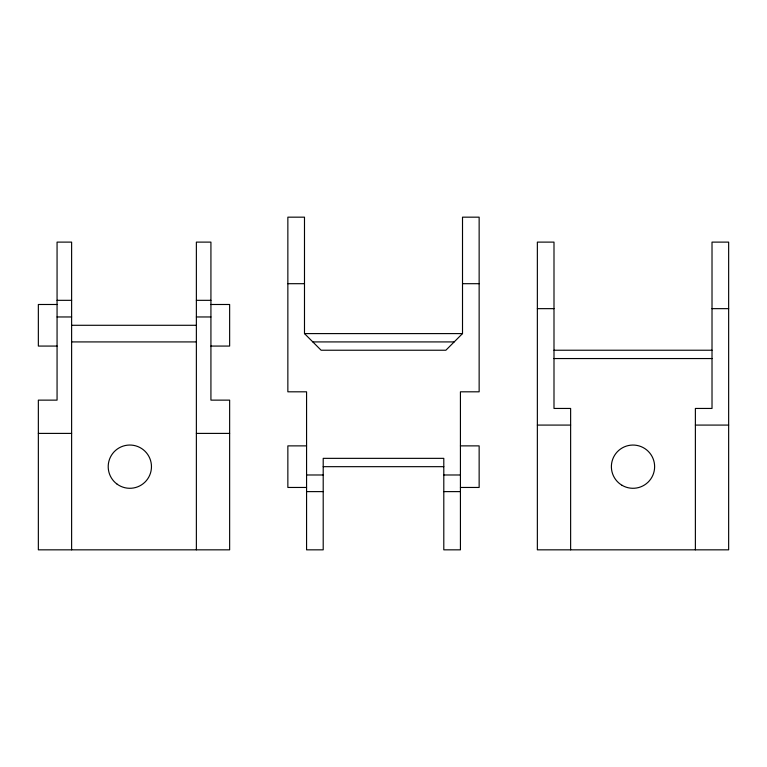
<?xml version="1.0" encoding="UTF-8"?>
<svg xmlns="http://www.w3.org/2000/svg" width="767" height="767" viewBox="0 0 767 767"><rect width="100%" height="100%" fill="white"/><g stroke="black" fill="none" stroke-linecap="round" stroke-linejoin="round"><path stroke-width="1.15" d="M462.511 333.597L445.876 350.231L321.124 350.231L304.489 333.597L304.489 217.166L287.855 217.166L287.855 391.812L306.57 391.812L306.57 549.834L323.204 549.834L323.204 458.35L443.796 458.35L443.796 549.834L460.43 549.834L460.43 391.812L479.145 391.812L479.145 217.166L462.511 217.166L462.511 333.597L304.489 333.597M287.855 283.694L304.489 283.694M462.511 283.694L479.145 283.694M57.065 300.328L71.619 300.328M196.371 300.328L210.925 300.328M57.065 304.489L38.35 304.489L38.35 346.07L57.065 346.07M210.925 304.489L229.64 304.489L229.64 346.07L210.925 346.07M537.36 308.65L553.995 308.65M712.016 308.65L728.65 308.65M57.065 316.963L71.619 316.963M196.371 316.963L210.925 316.963M71.619 325.285L196.371 325.285M71.619 341.919L196.371 341.919M312.869 341.919L454.131 341.919M553.995 350.231L712.016 350.231M553.995 358.553L712.016 358.553M537.36 425.081L570.629 425.081M695.381 425.081L728.65 425.081M38.35 433.403L71.619 433.403M196.371 433.403L229.64 433.403M306.57 445.876L287.855 445.876L287.855 487.457L306.57 487.457M460.43 445.876L479.145 445.876L479.145 487.457L460.43 487.457M323.204 466.672L443.796 466.672M306.57 474.984L323.204 474.984M443.796 474.984L460.43 474.984M306.57 491.618L323.204 491.618M443.796 491.618L460.43 491.618M695.381 549.834L695.381 408.447L712.016 408.447L712.016 242.113L728.65 242.113L728.65 549.834L537.36 549.834L537.36 242.113L553.995 242.113L553.995 408.447L570.629 408.447L570.629 549.834M196.371 549.834L196.371 242.113L210.925 242.113L210.925 400.134L229.64 400.134L229.64 549.834L38.35 549.834L38.35 400.134L57.065 400.134L57.065 242.113L71.619 242.113L71.619 549.834M622.047 485.31A21.62 21.62 0 0 0 654.625 466.844A21.62 21.62 0 0 0 622.344 447.861A21.62 21.62 0 0 0 622.047 485.31M117.15 484.178A21.62 21.62 0 0 0 151.348 468.905A21.62 21.62 0 0 0 121.013 446.921A21.62 21.62 0 0 0 117.15 484.178"/></g></svg>
